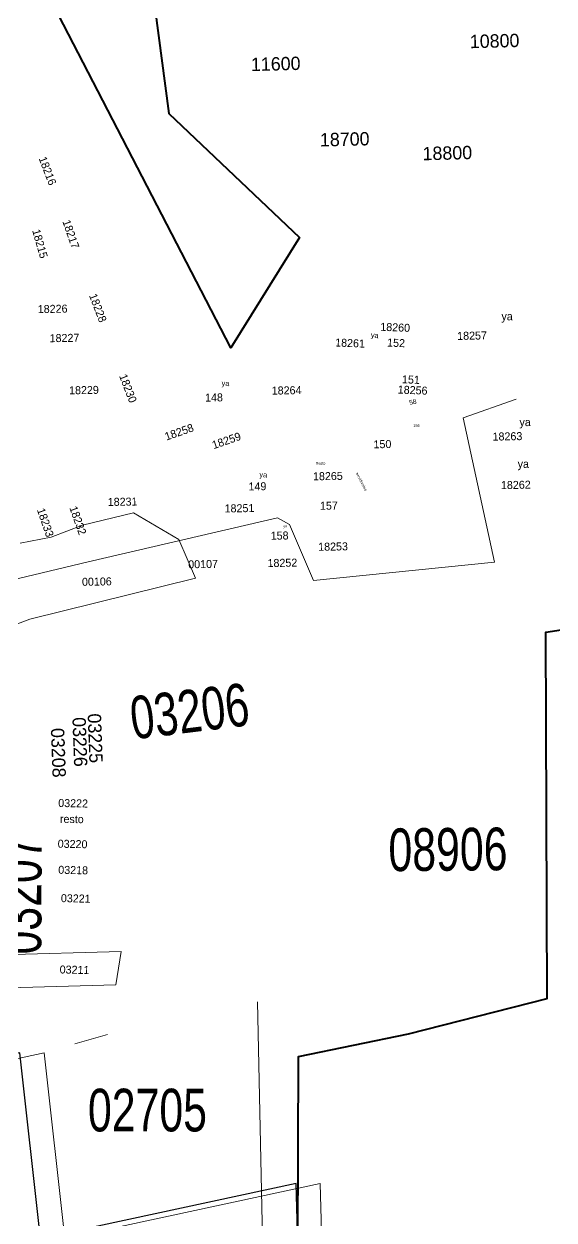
# Model space of a CAD drawing. Header units: inches. Extents: x 610851 to 630254, y 1234683 to 1264905.
# Drawn here: x 624584.7 to 624783.4, y 1245033.3 to 1245481.7 of the extents above; entities that cross this region are included whole.
import ezdxf
from ezdxf.enums import TextEntityAlignment as Align

# ---------------------------------------------------------------- set-up
doc = ezdxf.new("R2010")
doc.units = ezdxf.units.IN
doc.header["$MEASUREMENT"] = 0
for name, color, linetype, lineweight in [('CONTORNOLevel 61', 7, 'Continuous', 0), ('Level 2', 7, 'Continuous', 0), ('Level 20', 7, 'Continuous', 0), ('Level 50', 7, 'Continuous', 0), ('Level 7', 7, 'Continuous', 0), ('mon proposed', 3, 'Continuous', 0)]:
    doc.layers.add(name, color=color, linetype=linetype, lineweight=lineweight)
doc.styles.add('Styledgn000', font='dgn000.shx')
doc.styles.add('Styledgn003', font='dgn003.shx')
doc.styles.add('Styledgn032', font='dgn032.shx')

# ---------------------------------------------------------------- blocks, each defined once
blk = doc.blocks.new('AnonymousCell14')
at = {"layer": 'Level 20', "color": 2, "linetype": 'Continuous', "lineweight": 0, "flags": 128}
blk.add_lwpolyline([(208.79, 152.13), (238.54, 163.43), (300.7, 178.79), (294.51, 193.27), (277.4, 203.26), (258.3, 198.63), (246.56, 194.07), (234.92, 191.85)], dxfattribs=at)

msp = doc.modelspace()

# ---------------------------------------------------------------- linework, layer by layer
at = {"layer": 'CONTORNOLevel 61', "color": 3, "linetype": 'Continuous', "lineweight": 40, "flags": 128}
for points in [[(624024.52371, 1244911.37823), (624052.13052, 1244887.32199), (624078.71575, 1244890.14598), (624197.25148, 1244884.97983), (624243.74668, 1244779.07408), (624402.89581, 1244848.94441), (624686.74837, 1244851.27468), (624687.64767, 1245094.62916), (624728.81765, 1245103.11093), (624780.88436, 1245116.31185), (624780.36668, 1245253.68767), (625088.44858, 1245300.8068), (625047.08057, 1245492.00047), (624897.26269, 1245466.16982), (624897.26268, 1245393.84394), (624817.1876, 1245393.84395), (624788.77388, 1245473.91903), (624824.93683, 1245587.57397)], [(624626.04067, 1245546.24492), (624638.95599, 1245448.08838), (624688.03426, 1245401.59317), (624662.20358, 1245360.2641), (624584.71159, 1245510.08199)]]:
    msp.add_lwpolyline(points, dxfattribs=at)
at = {"layer": 'Level 2', "color": 1, "flags": 128}
msp.add_lwpolyline([(624244.08726, 1244781.65387), (624406.37356, 1244868.93381), (624418.22892, 1244873.16715), (624427.57248, 1244875.66769), (624428.34988, 1244872.77369), (624464.98006, 1244871.4897), (624654.90336, 1244865.81178), (624700.78431, 1244865.19675), (624695.77806, 1245046.98173), (624599.97533, 1245026.34583), (624592.21681, 1245095.99507), (624421.31861, 1245058.99192), (624420.65468, 1245100.77383), (624379.28029, 1245073.54273), (624376.12897, 1245103.17341)], dxfattribs=at)
at = {"layer": 'Level 50', "color": 7, "linetype": 'Continuous', "lineweight": 0, "flags": 128}
msp.add_lwpolyline([(624375.04658, 1245214.0732), (624376.31358, 1245202.4372), (624192.70258, 1245033.4622), (624200.15758, 1245025.3382), (624381.39358, 1245192.5922), (624411.80658, 1245198.2252), (624539.10558, 1245263.4452), (624608.74358, 1245280.0682), (624679.76858, 1245296.4982), (624684.25658, 1245294.0032), (624693.23058, 1245273.0762), (624761.04758, 1245279.8842), (624749.35758, 1245334.0552), (624769.22158, 1245340.9692)], dxfattribs=at)
msp.add_lwpolyline([(624375.04658, 1245214.0732), (624376.31358, 1245202.4372), (624192.70258, 1245033.4622), (624200.15758, 1245025.3382), (624381.39358, 1245192.5922), (624411.80658, 1245198.2252), (624539.10558, 1245263.4452), (624608.74358, 1245280.0682), (624679.76858, 1245296.4982), (624684.25658, 1245294.0032), (624693.23058, 1245273.0762), (624761.04758, 1245279.8842), (624749.35758, 1245334.0552), (624769.22158, 1245340.9692)], dxfattribs=at)
msp.add_lwpolyline([(624375.04658, 1245214.0732), (624376.31358, 1245202.4372), (624192.70258, 1245033.4622), (624200.15758, 1245025.3382), (624381.39358, 1245192.5922), (624411.80658, 1245198.2252), (624539.10558, 1245263.4452), (624608.74358, 1245280.0682), (624679.76858, 1245296.4982), (624684.25658, 1245294.0032), (624693.23058, 1245273.0762), (624761.04758, 1245279.8842), (624749.35758, 1245334.0552), (624769.22158, 1245340.9692)], dxfattribs=at)
at = {"layer": 'Level 50', "color": 7, "flags": 128}
msp.add_lwpolyline([(624672.28958, 1245115.1212), (624677.47958, 1244866.9332)], dxfattribs=at)
at = {"layer": 'Level 7', "color": 7, "linetype": 'Continuous', "lineweight": 0}
msp.add_line((624616.00558, 1245102.8932), (624603.78658, 1245099.4322), dxfattribs=at)
msp.add_line((624616.00558, 1245102.8932), (624603.78658, 1245099.4322), dxfattribs=at)
msp.add_line((624616.00558, 1245102.8932), (624603.78658, 1245099.4322), dxfattribs=at)
at = {"layer": 'Level 7', "color": 3, "linetype": 'Continuous', "lineweight": 0, "flags": 128}
msp.add_lwpolyline([(624576.20469, 1245132.77525), (624574.45069, 1245120.29825), (624619.11369, 1245121.52425), (624621.08869, 1245133.96825), (624576.20469, 1245132.77525)], dxfattribs=at)
at = {"layer": 'mon proposed', "color": 2, "linetype": 'Continuous', "lineweight": 30, "flags": 128}
msp.add_lwpolyline([(624234.98645, 1244781.65387), (624397.27274, 1244868.93381), (624409.12811, 1244873.16715), (624418.47167, 1244875.66769), (624419.24906, 1244872.77369), (624455.87925, 1244871.4897), (624645.80254, 1244865.81178), (624691.6835, 1244865.19675), (624686.67725, 1245046.98173), (624590.87452, 1245026.34583), (624583.116, 1245095.99507), (624412.2178, 1245058.99192), (624411.55387, 1245100.77383), (624370.17947, 1245073.54273), (624367.02816, 1245103.17341)], dxfattribs=at)

# ---------------------------------------------------------------- block references
at = {"color": 2, "linetype": 'Continuous', "lineweight": 0}
msp.add_blockref('AnonymousCell14', (624348.29358, 1245095.1642), dxfattribs=at)

# ---------------------------------------------------------------- texts
at = {"layer": 'Level 7', "color": 7, "linetype": 'Continuous', "lineweight": 0}
for s, height, rotation, style, p in [('10800', 4.999998, 1.4674176, 'Styledgn032', (624761.12326, 1245475.28181)), ('10800', 4.999998, 1.4674176, 'Styledgn032', (624761.12326, 1245475.28181)), ('10800', 4.999998, 1.4674176, 'Styledgn032', (624761.12326, 1245475.28181)), ('11600', 4.999998, 1.4674176, 'Styledgn032', (624679.06293, 1245466.69916)), ('11600', 4.999998, 1.4674176, 'Styledgn032', (624679.06293, 1245466.69916)), ('11600', 4.999998, 1.4674176, 'Styledgn032', (624679.06293, 1245466.69916)), ('18700', 4.999998, 1.4674176, 'Styledgn032', (624704.93411, 1245438.43541)), ('18700', 4.999998, 1.4674176, 'Styledgn032', (624704.93411, 1245438.43541)), ('18700', 4.999998, 1.4674176, 'Styledgn032', (624704.93411, 1245438.43541)), ('18800', 4.999998, 1.4674176, 'Styledgn032', (624743.40812, 1245433.27098)), ('18800', 4.999998, 1.4674176, 'Styledgn032', (624743.40812, 1245433.27098)), ('18800', 4.999998, 1.4674176, 'Styledgn032', (624743.40812, 1245433.27098)), ('18216', 2.999988, 291, 'Styledgn000', (624593.54143, 1245426.59901)), ('18216', 2.999988, 291, 'Styledgn000', (624593.54143, 1245426.59901)), ('18216', 2.999988, 291, 'Styledgn000', (624593.54143, 1245426.59901)), ('18217', 2.999976, 289, 'Styledgn000', (624602.2968, 1245402.84775)), ('18217', 2.999976, 289, 'Styledgn000', (624602.2968, 1245402.84775)), ('18217', 2.999976, 289, 'Styledgn000', (624602.2968, 1245402.84775)), ('18215', 2.9997, 286, 'Styledgn000', (624590.71506, 1245399.28093)), ('18215', 2.9997, 286, 'Styledgn000', (624590.71506, 1245399.28093)), ('18215', 2.9997, 286, 'Styledgn000', (624590.71506, 1245399.28093)), ('18228', 2.999988, 291, 'Styledgn000', (624612.41539, 1245375.22498)), ('18228', 2.999988, 291, 'Styledgn000', (624612.41539, 1245375.22498)), ('18228', 2.999988, 291, 'Styledgn000', (624612.41539, 1245375.22498)), ('18226', 3, 1, 'Styledgn000', (624595.42681, 1245374.86528)), ('18226', 3, 1, 'Styledgn000', (624595.42681, 1245374.86528)), ('18226', 3, 1, 'Styledgn000', (624595.42681, 1245374.86528)), ('ya', 3, 359.75, 'Styledgn000', (624765.80672, 1245372.09355)), ('ya', 3, 359.75, 'Styledgn000', (624765.80672, 1245372.09355)), ('ya', 3, 359.75, 'Styledgn000', (624765.80672, 1245372.09355)), ('18260', 2.999916, 357.6, 'Styledgn000', (624723.85769, 1245367.94028)), ('18260', 2.999916, 357.6, 'Styledgn000', (624723.85769, 1245367.94028)), ('18260', 2.999916, 357.6, 'Styledgn000', (624723.85769, 1245367.94028)), ('18257', 3, 1, 'Styledgn000', (624752.66681, 1245364.81228)), ('18257', 3, 1, 'Styledgn000', (624752.66681, 1245364.81228)), ('18257', 3, 1, 'Styledgn000', (624752.66681, 1245364.81228)), ('18227', 3, 1, 'Styledgn000', (624599.87481, 1245363.94728)), ('18227', 3, 1, 'Styledgn000', (624599.87481, 1245363.94728)), ('18227', 3, 1, 'Styledgn000', (624599.87481, 1245363.94728)), ('18261', 2.999916, 357.6, 'Styledgn000', (624706.92922, 1245362.04755)), ('18261', 2.999916, 357.6, 'Styledgn000', (624706.92922, 1245362.04755)), ('18261', 2.999916, 357.6, 'Styledgn000', (624706.92922, 1245362.04755)), ('ya', 1.999908, 353.6, 'Styledgn000', (624716.21421, 1245364.96381)), ('ya', 1.999908, 353.6, 'Styledgn000', (624716.21421, 1245364.96381)), ('ya', 1.999908, 353.6, 'Styledgn000', (624716.21421, 1245364.96381)), ('152', 2.999916, 357.6, 'Styledgn000', (624724.19028, 1245362.11243)), ('152', 2.999916, 357.6, 'Styledgn000', (624724.19028, 1245362.11243)), ('152', 2.999916, 357.6, 'Styledgn000', (624724.19028, 1245362.11243)), ('18230', 2.999988, 291, 'Styledgn000', (624623.70046, 1245345.06308)), ('18230', 2.999988, 291, 'Styledgn000', (624623.70046, 1245345.06308)), ('18230', 2.999988, 291, 'Styledgn000', (624623.70046, 1245345.06308)), ('151', 2.999916, 357.6, 'Styledgn000', (624729.75181, 1245348.3537)), ('151', 2.999916, 357.6, 'Styledgn000', (624729.75181, 1245348.3537)), ('151', 2.999916, 357.6, 'Styledgn000', (624729.75181, 1245348.3537)), ('18229', 3, 1, 'Styledgn000', (624607.16681, 1245344.40328)), ('18229', 3, 1, 'Styledgn000', (624607.16681, 1245344.40328)), ('18229', 3, 1, 'Styledgn000', (624607.16681, 1245344.40328)), ('ya', 1.999998, 357, 'Styledgn000', (624660.23531, 1245346.95777)), ('ya', 1.999998, 357, 'Styledgn000', (624660.23531, 1245346.95777)), ('ya', 1.999998, 357, 'Styledgn000', (624660.23531, 1245346.95777)), ('18264', 3, 1, 'Styledgn000', (624683.13848, 1245344.31066)), ('18264', 3, 1, 'Styledgn000', (624683.13848, 1245344.31066)), ('18264', 3, 1, 'Styledgn000', (624683.13848, 1245344.31066)), ('18256', 2.999916, 357.6, 'Styledgn000', (624730.404, 1245344.4048)), ('18256', 2.999916, 357.6, 'Styledgn000', (624730.404, 1245344.4048)), ('18256', 2.999916, 357.6, 'Styledgn000', (624730.404, 1245344.4048)), ('148', 3, 1, 'Styledgn000', (624655.91587, 1245341.63075)), ('148', 3, 1, 'Styledgn000', (624655.91587, 1245341.63075)), ('148', 3, 1, 'Styledgn000', (624655.91587, 1245341.63075)), ('18258', 3, 19, 'Styledgn000', (624642.86716, 1245328.70775)), ('18258', 3, 19, 'Styledgn000', (624642.86716, 1245328.70775)), ('18258', 3, 19, 'Styledgn000', (624642.86716, 1245328.70775)), ('156', 1.000002, 359, 'Styledgn000', (624731.8498, 1245331.0912)), ('156', 1.000002, 359, 'Styledgn000', (624731.8498, 1245331.0912)), ('156', 1.000002, 359, 'Styledgn000', (624731.8498, 1245331.0912)), ('ya', 3, 359.75, 'Styledgn000', (624772.56472, 1245332.41655)), ('ya', 3, 359.75, 'Styledgn000', (624772.56472, 1245332.41655)), ('ya', 3, 359.75, 'Styledgn000', (624772.56472, 1245332.41655)), ('18259', 3, 19, 'Styledgn000', (624660.58216, 1245325.48575)), ('18259', 3, 19, 'Styledgn000', (624660.58216, 1245325.48575)), ('18259', 3, 19, 'Styledgn000', (624660.58216, 1245325.48575)), ('150', 3, 1, 'Styledgn000', (624719.06887, 1245324.15575)), ('150', 3, 1, 'Styledgn000', (624719.06887, 1245324.15575)), ('150', 3, 1, 'Styledgn000', (624719.06887, 1245324.15575)), ('18263', 3, 1, 'Styledgn000', (624765.93748, 1245327.07166)), ('18263', 3, 1, 'Styledgn000', (624765.93748, 1245327.07166)), ('18263', 3, 1, 'Styledgn000', (624765.93748, 1245327.07166)), ('Resto', 1.000002, 359, 'Styledgn000', (624695.87314, 1245316.97134)), ('Resto', 1.000002, 359, 'Styledgn000', (624695.87314, 1245316.97134)), ('Resto', 1.000002, 359, 'Styledgn000', (624695.87314, 1245316.97134)), ('ya', 3, 359.75, 'Styledgn000', (624771.88972, 1245316.76555)), ('ya', 3, 359.75, 'Styledgn000', (624771.88972, 1245316.76555)), ('ya', 3, 359.75, 'Styledgn000', (624771.88972, 1245316.76555)), ('ya', 1.999998, 357, 'Styledgn000', (624674.40431, 1245312.71777)), ('ya', 1.999998, 357, 'Styledgn000', (624674.40431, 1245312.71777)), ('ya', 1.999998, 357, 'Styledgn000', (624674.40431, 1245312.71777)), ('18265', 3, 1, 'Styledgn000', (624698.61848, 1245312.17366)), ('18265', 3, 1, 'Styledgn000', (624698.61848, 1245312.17366)), ('18265', 3, 1, 'Styledgn000', (624698.61848, 1245312.17366)), ('servidumbre', 0.99993, 297, 'Styledgn000', (624711.22032, 1245310.07311)), ('servidumbre', 0.99993, 297, 'Styledgn000', (624711.22032, 1245310.07311)), ('servidumbre', 0.99993, 297, 'Styledgn000', (624711.22032, 1245310.07311)), ('149', 3, 1, 'Styledgn000', (624672.20487, 1245308.32875)), ('149', 3, 1, 'Styledgn000', (624672.20487, 1245308.32875)), ('149', 3, 1, 'Styledgn000', (624672.20487, 1245308.32875)), ('18262', 3, 1, 'Styledgn000', (624769.08348, 1245308.87166)), ('18262', 3, 1, 'Styledgn000', (624769.08348, 1245308.87166)), ('18262', 3, 1, 'Styledgn000', (624769.08348, 1245308.87166)), ('18231', 3, 1, 'Styledgn000', (624621.66472, 1245302.57059)), ('18231', 3, 1, 'Styledgn000', (624621.66472, 1245302.57059)), ('18231', 3, 1, 'Styledgn000', (624621.66472, 1245302.57059)), ('18233', 2.999982, 289, 'Styledgn000', (624592.73473, 1245294.78533)), ('18233', 2.999982, 289, 'Styledgn000', (624592.73473, 1245294.78533)), ('18233', 2.999982, 289, 'Styledgn000', (624592.73473, 1245294.78533)), ('18232', 2.999958, 289.3515778, 'Styledgn000', (624604.92537, 1245295.56482)), ('18232', 2.999958, 289.3515778, 'Styledgn000', (624604.92537, 1245295.56482)), ('18232', 2.999958, 289.3515778, 'Styledgn000', (624604.92537, 1245295.56482)), ('18251', 3, 1, 'Styledgn000', (624665.47996, 1245300.12141)), ('18251', 3, 1, 'Styledgn000', (624665.47996, 1245300.12141)), ('18251', 3, 1, 'Styledgn000', (624665.47996, 1245300.12141)), ('157', 3, 1, 'Styledgn000', (624698.99087, 1245301.08975)), ('157', 3, 1, 'Styledgn000', (624698.99087, 1245301.08975)), ('157', 3, 1, 'Styledgn000', (624698.99087, 1245301.08975)), ('158', 3, 1, 'Styledgn000', (624680.52987, 1245289.86875)), ('158', 3, 1, 'Styledgn000', (624680.52987, 1245289.86875)), ('158', 3, 1, 'Styledgn000', (624680.52987, 1245289.86875)), ('ya', 0.999738, 3, 'Styledgn000', (624682.60743, 1245293.40691)), ('ya', 0.999738, 3, 'Styledgn000', (624682.60743, 1245293.40691)), ('ya', 0.999738, 3, 'Styledgn000', (624682.60743, 1245293.40691)), ('18253', 3, 1, 'Styledgn000', (624700.55981, 1245285.76428)), ('18253', 3, 1, 'Styledgn000', (624700.55981, 1245285.76428)), ('18253', 3, 1, 'Styledgn000', (624700.55981, 1245285.76428)), ('00107', 3, 1, 'Styledgn000', (624651.83881, 1245279.18828)), ('00107', 3, 1, 'Styledgn000', (624651.83881, 1245279.18828)), ('00107', 3, 1, 'Styledgn000', (624651.83881, 1245279.18828)), ('18252', 3, 1, 'Styledgn000', (624681.56581, 1245279.66828)), ('18252', 3, 1, 'Styledgn000', (624681.56581, 1245279.66828)), ('18252', 3, 1, 'Styledgn000', (624681.56581, 1245279.66828)), ('00106', 3, 1, 'Styledgn000', (624611.99881, 1245272.62728)), ('00106', 3, 1, 'Styledgn000', (624611.99881, 1245272.62728)), ('00106', 3, 1, 'Styledgn000', (624611.99881, 1245272.62728)), ('03225', 4.999998, 272.05, 'Styledgn032', (624611.39704, 1245213.91527)), ('03225', 4.999998, 272.05, 'Styledgn032', (624611.39704, 1245213.91527)), ('03225', 4.999998, 272.05, 'Styledgn032', (624611.39704, 1245213.91527)), ('03226', 4.999998, 272.05, 'Styledgn032', (624605.66698, 1245212.52642)), ('03226', 4.999998, 272.05, 'Styledgn032', (624605.66698, 1245212.52642)), ('03226', 4.999998, 272.05, 'Styledgn032', (624605.66698, 1245212.52642)), ('03208', 4.999998, 272.05, 'Styledgn032', (624597.58233, 1245208.46982)), ('03208', 4.999998, 272.05, 'Styledgn032', (624597.58233, 1245208.46982)), ('03208', 4.999998, 272.05, 'Styledgn032', (624597.58233, 1245208.46982)), ('03222', 3, 358.7499939, 'Styledgn032', (624603.11669, 1245189.55418)), ('03222', 3, 358.7499939, 'Styledgn032', (624603.11669, 1245189.55418)), ('03222', 3, 358.7499939, 'Styledgn032', (624603.11669, 1245189.55418)), ('resto', 3, 359.25, 'Styledgn032', (624602.62308, 1245183.62452)), ('resto', 3, 359.25, 'Styledgn032', (624602.62308, 1245183.62452)), ('resto', 3, 359.25, 'Styledgn032', (624602.62308, 1245183.62452)), ('03220', 3, 358.7499939, 'Styledgn032', (624602.91154, 1245174.28413)), ('03220', 3, 358.7499939, 'Styledgn032', (624602.91154, 1245174.28413)), ('03220', 3, 358.7499939, 'Styledgn032', (624602.91154, 1245174.28413)), ('03218', 3, 358.7499939, 'Styledgn032', (624603.12904, 1245164.5065)), ('03218', 3, 358.7499939, 'Styledgn032', (624603.12904, 1245164.5065)), ('03218', 3, 358.7499939, 'Styledgn032', (624603.12904, 1245164.5065)), ('03221', 3, 358.7499939, 'Styledgn032', (624604.11305, 1245153.87272)), ('03221', 3, 358.7499939, 'Styledgn032', (624604.11305, 1245153.87272)), ('03221', 3, 358.7499939, 'Styledgn032', (624604.11305, 1245153.87272)), ('03211', 3, 358.7499939, 'Styledgn032', (624603.64631, 1245127.13339)), ('03211', 3, 358.7499939, 'Styledgn032', (624603.64631, 1245127.13339)), ('03211', 3, 358.7499939, 'Styledgn032', (624603.64631, 1245127.13339))]:
    msp.add_text(s, height=height, rotation=rotation, dxfattribs=dict(at, style=style)).set_placement(p, align=Align.MIDDLE_CENTER)
at = {"layer": 'Level 7', "color": 7, "linetype": 'Continuous', "lineweight": 0, "style": 'Styledgn000', "width": 0.833331}
msp.add_text('58', height=1.76772, rotation=11.3983361, dxfattribs=at).set_placement((624729.28758, 1245338.8202))
msp.add_text('58', height=1.76772, rotation=11.3983361, dxfattribs=at).set_placement((624729.28758, 1245338.8202))
msp.add_text('58', height=1.76772, rotation=11.3983361, dxfattribs=at).set_placement((624729.28758, 1245338.8202))
at = {"layer": 'Level 7', "color": 7, "linetype": 'Continuous', "lineweight": 0, "style": 'Styledgn003'}
for s, height, rotation, width, p in [('03206', 15.999966, 7, 0.749999, (624646.76503, 1245224.09627)), ('03206', 15.999966, 7, 0.749999, (624646.76503, 1245224.09627)), ('03206', 15.999966, 7, 0.749999, (624646.76503, 1245224.09627)), ('08906', 16.000002, 0.5, 0.75, (624743.63525, 1245172.26863)), ('08906', 16.000002, 0.5, 0.75, (624743.63525, 1245172.26863)), ('08906', 16.000002, 0.5, 0.75, (624743.63525, 1245172.26863)), ('03207', 15.999918, 89.75, 0.749999, (624583.24069, 1245155.16707)), ('03207', 15.999918, 89.75, 0.749999, (624583.24069, 1245155.16707)), ('03207', 15.999918, 89.75, 0.749999, (624583.24069, 1245155.16707))]:
    msp.add_text(s, height=height, rotation=rotation, dxfattribs=dict(at, width=width)).set_placement(p, align=Align.MIDDLE_CENTER)
at = {"layer": 'Level 7', "color": 7, "linetype": 'Continuous', "lineweight": 0, "style": 'Styledgn003', "width": 0.75}
msp.add_text('02705', height=16.000002, dxfattribs=at).set_placement((624630.98207, 1245074.5375), align=Align.MIDDLE_CENTER)

doc.saveas('drawing.dxf')
